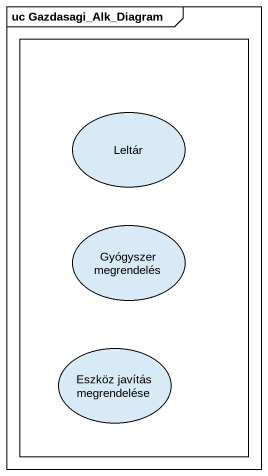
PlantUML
@startuml
mainframe uc Gazdasagi_Alk_Diagram
rectangle " " as rectangle1 {
  usecase Leltár
  usecase "Gyógyszer megrendelés" as Gyógyszer_megrendelés
  usecase "Eszköz javítás megrendelése" as Eszköz_javítás_megrendelése
}
@enduml
